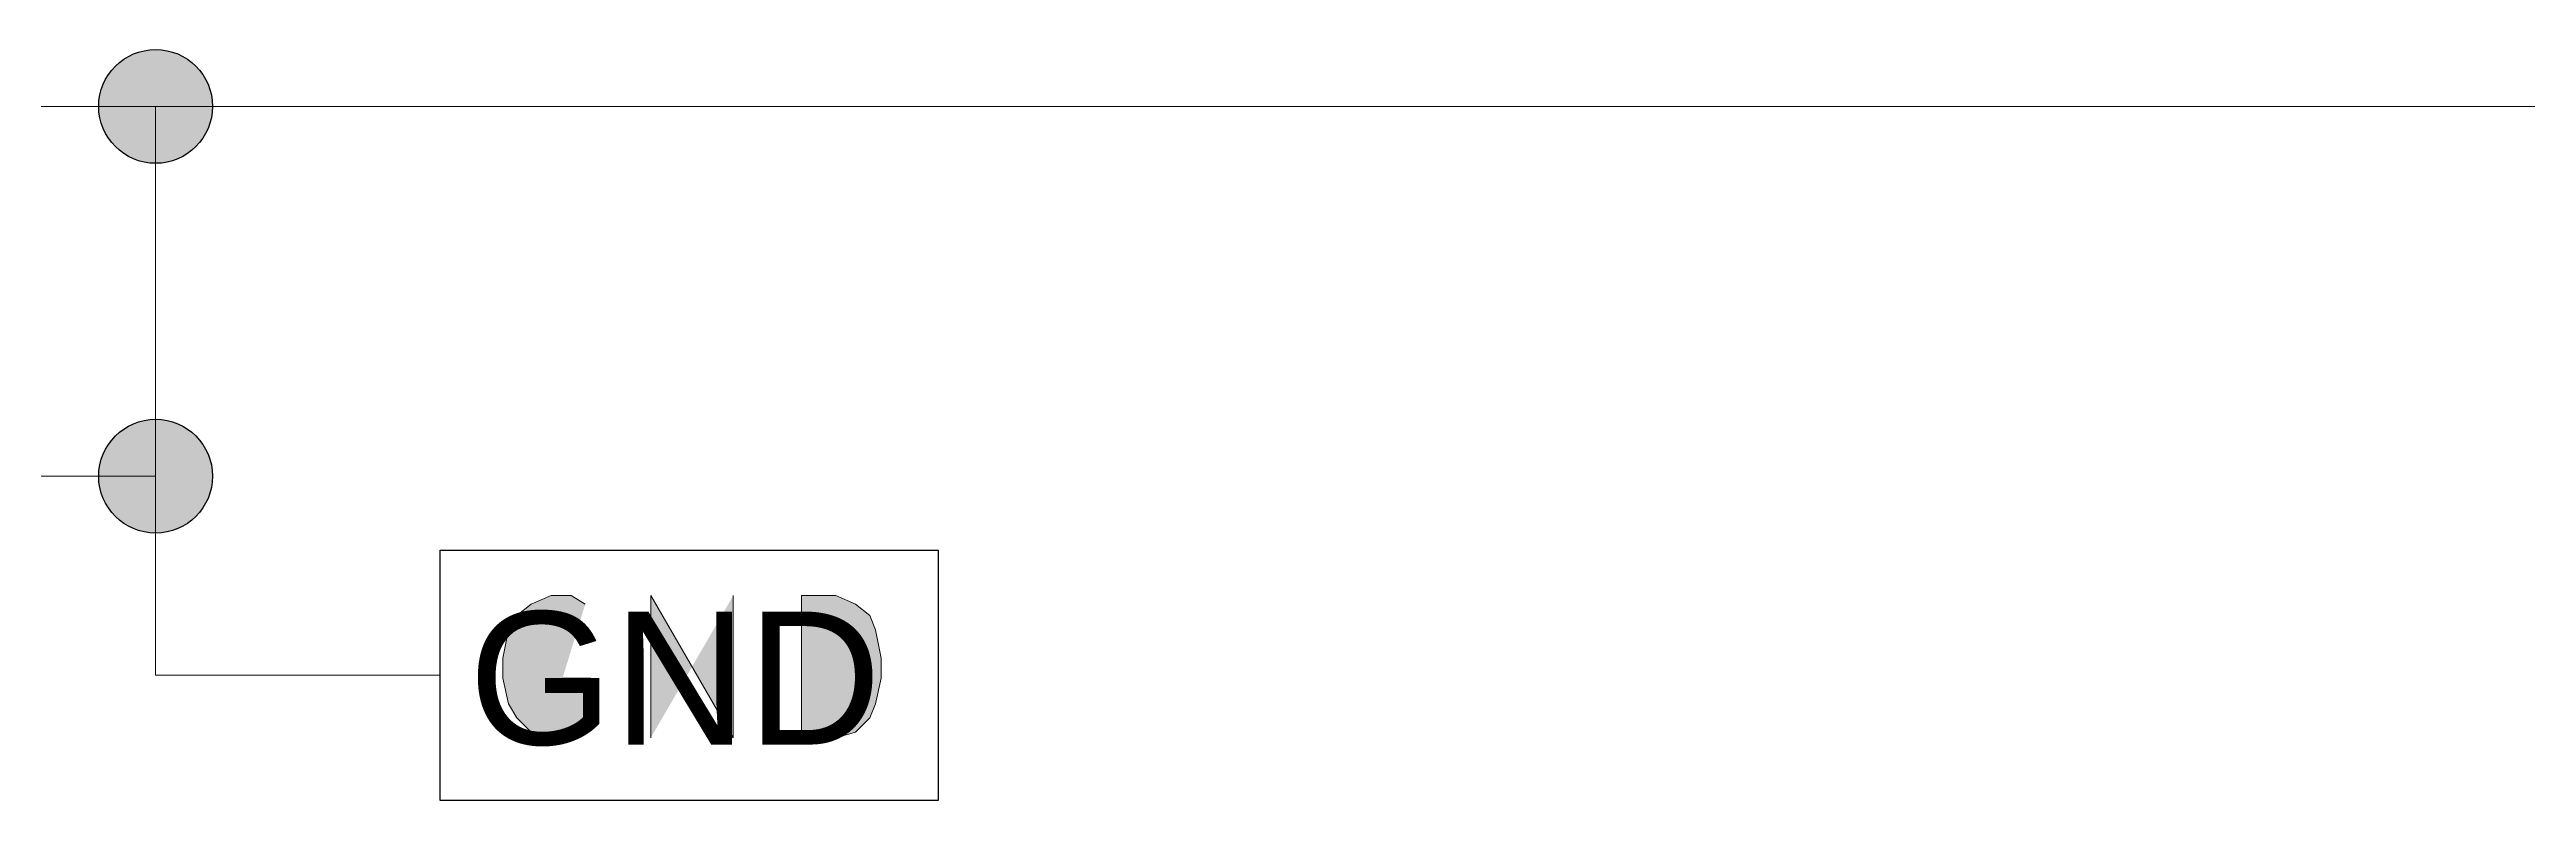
# Model space of a CAD drawing. Extents: x 283 to 656, y 89 to 372.
# Drawn here: x 469.5 to 532.2, y 89.3 to 108.3 of the extents above; entities that cross this region are included whole.
import ezdxf

# ---------------------------------------------------------------- set-up
doc = ezdxf.new("R2010")
doc.units = 0
doc.header["$MEASUREMENT"] = 0
doc.layers.add('Layer 1', color=7, linetype='Continuous', lineweight=0)

# ---------------------------------------------------------------- blocks, each defined once
blk = doc.blocks.new('Block_16')
at = {"layer": 'Layer 1', "true_color": 0x000000, "transparency": 33554687}
h = blk.add_hatch(color=18, dxfattribs=at)
h.dxf.hatch_style = 2
edge = h.paths.add_edge_path()
edge.add_spline(control_points=[(461.369, 97.516), (461.369, 97.516), (472.169, 97.516), (472.169, 97.516)], knot_values=[0, 0, 0, 0, 1, 1, 1, 1], degree=3, periodic=0)
edge.add_line((472.169, 97.516), (461.369, 97.516))
at = {"layer": 'Layer 1', "color": 18, "lineweight": 15, "true_color": 0x000000}
blk.add_open_spline([(461.369, 97.516), (461.369, 97.516), (472.169, 97.516), (472.169, 97.516)], degree=3, dxfattribs=at)
blk = doc.blocks.new('Block_15')
at = {"layer": 'Layer 1'}
blk.add_blockref('Block_16', (0, 0), dxfattribs=at)
blk = doc.blocks.new('Block_64')
at = {"layer": 'Layer 1', "true_color": 0x000000, "transparency": 33554687}
h = blk.add_hatch(color=18, dxfattribs=at)
h.dxf.hatch_style = 2
edge = h.paths.add_edge_path()
edge.add_spline(control_points=[(483.041, 94.276), (483.041, 94.276), (482.681, 94.492), (482.681, 94.492), (482.681, 94.492), (482.177, 94.492), (482.177, 94.492), (482.177, 94.492), (481.673, 94.276), (481.673, 94.276), (481.673, 94.276), (481.313, 93.988), (481.313, 93.988), (481.313, 93.988), (481.097, 93.628), (481.097, 93.628), (481.097, 93.628), (480.953, 92.908), (480.953, 92.908), (480.953, 92.908), (480.953, 92.404), (480.953, 92.404), (480.953, 92.404), (481.097, 91.756), (481.097, 91.756), (481.097, 91.756), (481.313, 91.396), (481.313, 91.396), (481.313, 91.396), (481.673, 91.036), (481.673, 91.036), (481.673, 91.036), (482.177, 90.892), (482.177, 90.892), (482.177, 90.892), (482.465, 90.892), (482.465, 90.892), (482.465, 90.892), (483.041, 91.036), (483.041, 91.036), (483.041, 91.036), (483.185, 91.252), (483.185, 91.252), (483.185, 91.252), (483.185, 92.404), (483.185, 92.404), (483.185, 92.404), (482.465, 92.404), (482.465, 92.404)], knot_values=[0, 0, 0, 0, 1, 1, 1, 2, 2, 2, 3, 3, 3, 4, 4, 4, 5, 5, 5, 6, 6, 6, 7, 7, 7, 8, 8, 8, 9, 9, 9, 10, 10, 10, 11, 11, 11, 12, 12, 12, 13, 13, 13, 14, 14, 14, 15, 15, 15, 16, 16, 16, 16], degree=3, periodic=0)
edge.add_line((482.465, 92.404), (483.041, 94.276))
h = blk.add_hatch(color=18, dxfattribs=at)
h.dxf.hatch_style = 2
edge = h.paths.add_edge_path()
edge.add_spline(control_points=[(484.697, 90.892), (484.697, 90.892), (484.697, 94.492), (484.697, 94.492), (484.697, 94.492), (486.785, 90.892), (486.785, 90.892), (486.785, 90.892), (486.785, 94.492), (486.785, 94.492)], knot_values=[0, 0, 0, 0, 1, 1, 1, 2, 2, 2, 3, 3, 3, 3], degree=3, periodic=0)
edge.add_line((486.785, 94.492), (484.697, 90.892))
h = blk.add_hatch(color=18, dxfattribs=at)
h.dxf.hatch_style = 2
edge = h.paths.add_edge_path()
edge.add_spline(control_points=[(488.513, 90.892), (488.513, 90.892), (488.513, 94.492), (488.513, 94.492), (488.513, 94.492), (489.377, 94.492), (489.377, 94.492), (489.377, 94.492), (489.881, 94.276), (489.881, 94.276), (489.881, 94.276), (490.241, 93.988), (490.241, 93.988), (490.241, 93.988), (490.385, 93.628), (490.385, 93.628), (490.385, 93.628), (490.529, 92.908), (490.529, 92.908), (490.529, 92.908), (490.529, 92.404), (490.529, 92.404), (490.529, 92.404), (490.385, 91.756), (490.385, 91.756), (490.385, 91.756), (490.241, 91.396), (490.241, 91.396), (490.241, 91.396), (489.881, 91.036), (489.881, 91.036), (489.881, 91.036), (489.377, 90.892), (489.377, 90.892), (489.377, 90.892), (488.513, 90.892), (488.513, 90.892)], knot_values=[0, 0, 0, 0, 1, 1, 1, 2, 2, 2, 3, 3, 3, 4, 4, 4, 5, 5, 5, 6, 6, 6, 7, 7, 7, 8, 8, 8, 9, 9, 9, 10, 10, 10, 11, 11, 11, 12, 12, 12, 12], degree=3, periodic=0)
edge.add_line((488.513, 90.892), (488.513, 90.892))
at = {"layer": 'Layer 1', "color": 18, "lineweight": 15, "true_color": 0x000000}
for points, knots in [([(483.041, 94.276), (483.041, 94.276), (482.681, 94.492), (482.681, 94.492), (482.681, 94.492), (482.177, 94.492), (482.177, 94.492), (482.177, 94.492), (481.673, 94.276), (481.673, 94.276), (481.673, 94.276), (481.313, 93.988), (481.313, 93.988), (481.313, 93.988), (481.097, 93.628), (481.097, 93.628), (481.097, 93.628), (480.953, 92.908), (480.953, 92.908), (480.953, 92.908), (480.953, 92.404), (480.953, 92.404), (480.953, 92.404), (481.097, 91.756), (481.097, 91.756), (481.097, 91.756), (481.313, 91.396), (481.313, 91.396), (481.313, 91.396), (481.673, 91.036), (481.673, 91.036), (481.673, 91.036), (482.177, 90.892), (482.177, 90.892), (482.177, 90.892), (482.465, 90.892), (482.465, 90.892), (482.465, 90.892), (483.041, 91.036), (483.041, 91.036), (483.041, 91.036), (483.185, 91.252), (483.185, 91.252), (483.185, 91.252), (483.185, 92.404), (483.185, 92.404), (483.185, 92.404), (482.465, 92.404), (482.465, 92.404)], [0, 0, 0, 0, 1, 1, 1, 2, 2, 2, 3, 3, 3, 4, 4, 4, 5, 5, 5, 6, 6, 6, 7, 7, 7, 8, 8, 8, 9, 9, 9, 10, 10, 10, 11, 11, 11, 12, 12, 12, 13, 13, 13, 14, 14, 14, 15, 15, 15, 16, 16, 16, 16]), ([(484.697, 90.892), (484.697, 90.892), (484.697, 94.492), (484.697, 94.492), (484.697, 94.492), (486.785, 90.892), (486.785, 90.892), (486.785, 90.892), (486.785, 94.492), (486.785, 94.492)], [0, 0, 0, 0, 1, 1, 1, 2, 2, 2, 3, 3, 3, 3]), ([(488.513, 90.892), (488.513, 90.892), (488.513, 94.492), (488.513, 94.492), (488.513, 94.492), (489.377, 94.492), (489.377, 94.492), (489.377, 94.492), (489.881, 94.276), (489.881, 94.276), (489.881, 94.276), (490.241, 93.988), (490.241, 93.988), (490.241, 93.988), (490.385, 93.628), (490.385, 93.628), (490.385, 93.628), (490.529, 92.908), (490.529, 92.908), (490.529, 92.908), (490.529, 92.404), (490.529, 92.404), (490.529, 92.404), (490.385, 91.756), (490.385, 91.756), (490.385, 91.756), (490.241, 91.396), (490.241, 91.396), (490.241, 91.396), (489.881, 91.036), (489.881, 91.036), (489.881, 91.036), (489.377, 90.892), (489.377, 90.892), (489.377, 90.892), (488.513, 90.892), (488.513, 90.892)], [0, 0, 0, 0, 1, 1, 1, 2, 2, 2, 3, 3, 3, 4, 4, 4, 5, 5, 5, 6, 6, 6, 7, 7, 7, 8, 8, 8, 9, 9, 9, 10, 10, 10, 11, 11, 11, 12, 12, 12, 12])]:
    blk.add_open_spline(points, degree=3, knots=knots, dxfattribs=at)
at = {"layer": 'Layer 1', "char_height": 0.2, "attachment_point": 7}
for insert in [(480.087, 90.677), (480.089, 90.675)]:
    blk.add_mtext('\\C18;\\c0;\\FArial|b0|i0|c1;\\H3.364416;\\W1.000000;GND', dxfattribs=dict(at, insert=insert))

msp = doc.modelspace()

# ---------------------------------------------------------------- hatches: boundary and pattern name
at = {"layer": 'Layer 1', "true_color": 0x000000, "transparency": 33554687}
h = msp.add_hatch(color=18, dxfattribs=at)
h.dxf.hatch_style = 2
edge = h.paths.add_edge_path()
edge.add_arc((472.169, 106.876), 1.44, 0, 360)
h = msp.add_hatch(color=18, dxfattribs=at)
h.dxf.hatch_style = 2
edge = h.paths.add_edge_path()
edge.add_spline(control_points=[(400.889, 106.876), (400.889, 106.876), (472.169, 106.876), (472.169, 106.876)], knot_values=[0, 0, 0, 0, 1, 1, 1, 1], degree=3, periodic=0)
edge.add_line((472.169, 106.876), (400.889, 106.876))
h = msp.add_hatch(color=18, dxfattribs=at)
h.dxf.hatch_style = 2
edge = h.paths.add_edge_path()
edge.add_spline(control_points=[(472.169, 106.876), (472.169, 106.876), (544.889, 106.876), (544.889, 106.876)], knot_values=[0, 0, 0, 0, 1, 1, 1, 1], degree=3, periodic=0)
edge.add_line((544.889, 106.876), (472.169, 106.876))
h = msp.add_hatch(color=18, dxfattribs=at)
h.dxf.hatch_style = 2
edge = h.paths.add_edge_path()
edge.add_spline(control_points=[(472.169, 106.876), (472.169, 106.876), (472.169, 97.516), (472.169, 97.516)], knot_values=[0, 0, 0, 0, 1, 1, 1, 1], degree=3, periodic=0)
edge.add_line((472.169, 97.516), (472.169, 106.876))
h = msp.add_hatch(color=18, dxfattribs=at)
h.dxf.hatch_style = 2
edge = h.paths.add_edge_path()
edge.add_arc((472.169, 97.516), 1.44, 0, 360)
h = msp.add_hatch(color=18, dxfattribs=at)
h.dxf.hatch_style = 2
edge = h.paths.add_edge_path()
edge.add_spline(control_points=[(472.169, 97.516), (472.169, 97.516), (472.169, 92.476), (472.169, 92.476)], knot_values=[0, 0, 0, 0, 1, 1, 1, 1], degree=3, periodic=0)
edge.add_line((472.169, 92.476), (472.169, 97.516))
h = msp.add_hatch(color=18, dxfattribs=at)
h.dxf.hatch_style = 2
edge = h.paths.add_edge_path()
edge.add_spline(control_points=[(472.169, 92.476), (472.169, 92.476), (479.369, 92.476), (479.369, 92.476)], knot_values=[0, 0, 0, 0, 1, 1, 1, 1], degree=3, periodic=0)
edge.add_line((479.369, 92.476), (472.169, 92.476))

# ---------------------------------------------------------------- linework, layer by layer
at = {"layer": 'Layer 1', "color": 18, "lineweight": 25, "true_color": 0x000000}
for centre in [(472.169, 106.876), (472.169, 97.516)]:
    msp.add_circle(centre, 1.44, dxfattribs=at)
at = {"layer": 'Layer 1', "color": 18, "lineweight": 15, "true_color": 0x000000}
for points in [[(400.889, 106.876), (400.889, 106.876), (472.169, 106.876), (472.169, 106.876)], [(472.169, 106.876), (472.169, 106.876), (544.889, 106.876), (544.889, 106.876)], [(472.169, 106.876), (472.169, 106.876), (472.169, 97.516), (472.169, 97.516)], [(472.169, 97.516), (472.169, 97.516), (472.169, 92.476), (472.169, 92.476)], [(472.169, 92.476), (472.169, 92.476), (479.369, 92.476), (479.369, 92.476)]]:
    msp.add_open_spline(points, degree=3, dxfattribs=at)
at = {"layer": 'Layer 1', "color": 18, "lineweight": 25, "true_color": 0x000000}
msp.add_open_spline([(479.369, 92.476), (479.369, 92.476), (479.369, 89.308), (479.369, 89.308), (479.369, 89.308), (491.969, 89.308), (491.969, 89.308), (491.969, 89.308), (491.969, 92.476), (491.969, 92.476), (491.969, 92.476), (491.969, 95.644), (491.969, 95.644), (491.969, 95.644), (479.369, 95.644), (479.369, 95.644), (479.369, 95.644), (479.369, 92.476), (479.369, 92.476)], degree=3, knots=[0, 0, 0, 0, 1, 1, 1, 2, 2, 2, 3, 3, 3, 4, 4, 4, 5, 5, 5, 6, 6, 6, 6], dxfattribs=at)

# ---------------------------------------------------------------- block references
at = {"layer": 'Layer 1'}
for name in ['Block_15', 'Block_64']:
    msp.add_blockref(name, (0, 0), dxfattribs=at)

doc.saveas('drawing.dxf')
